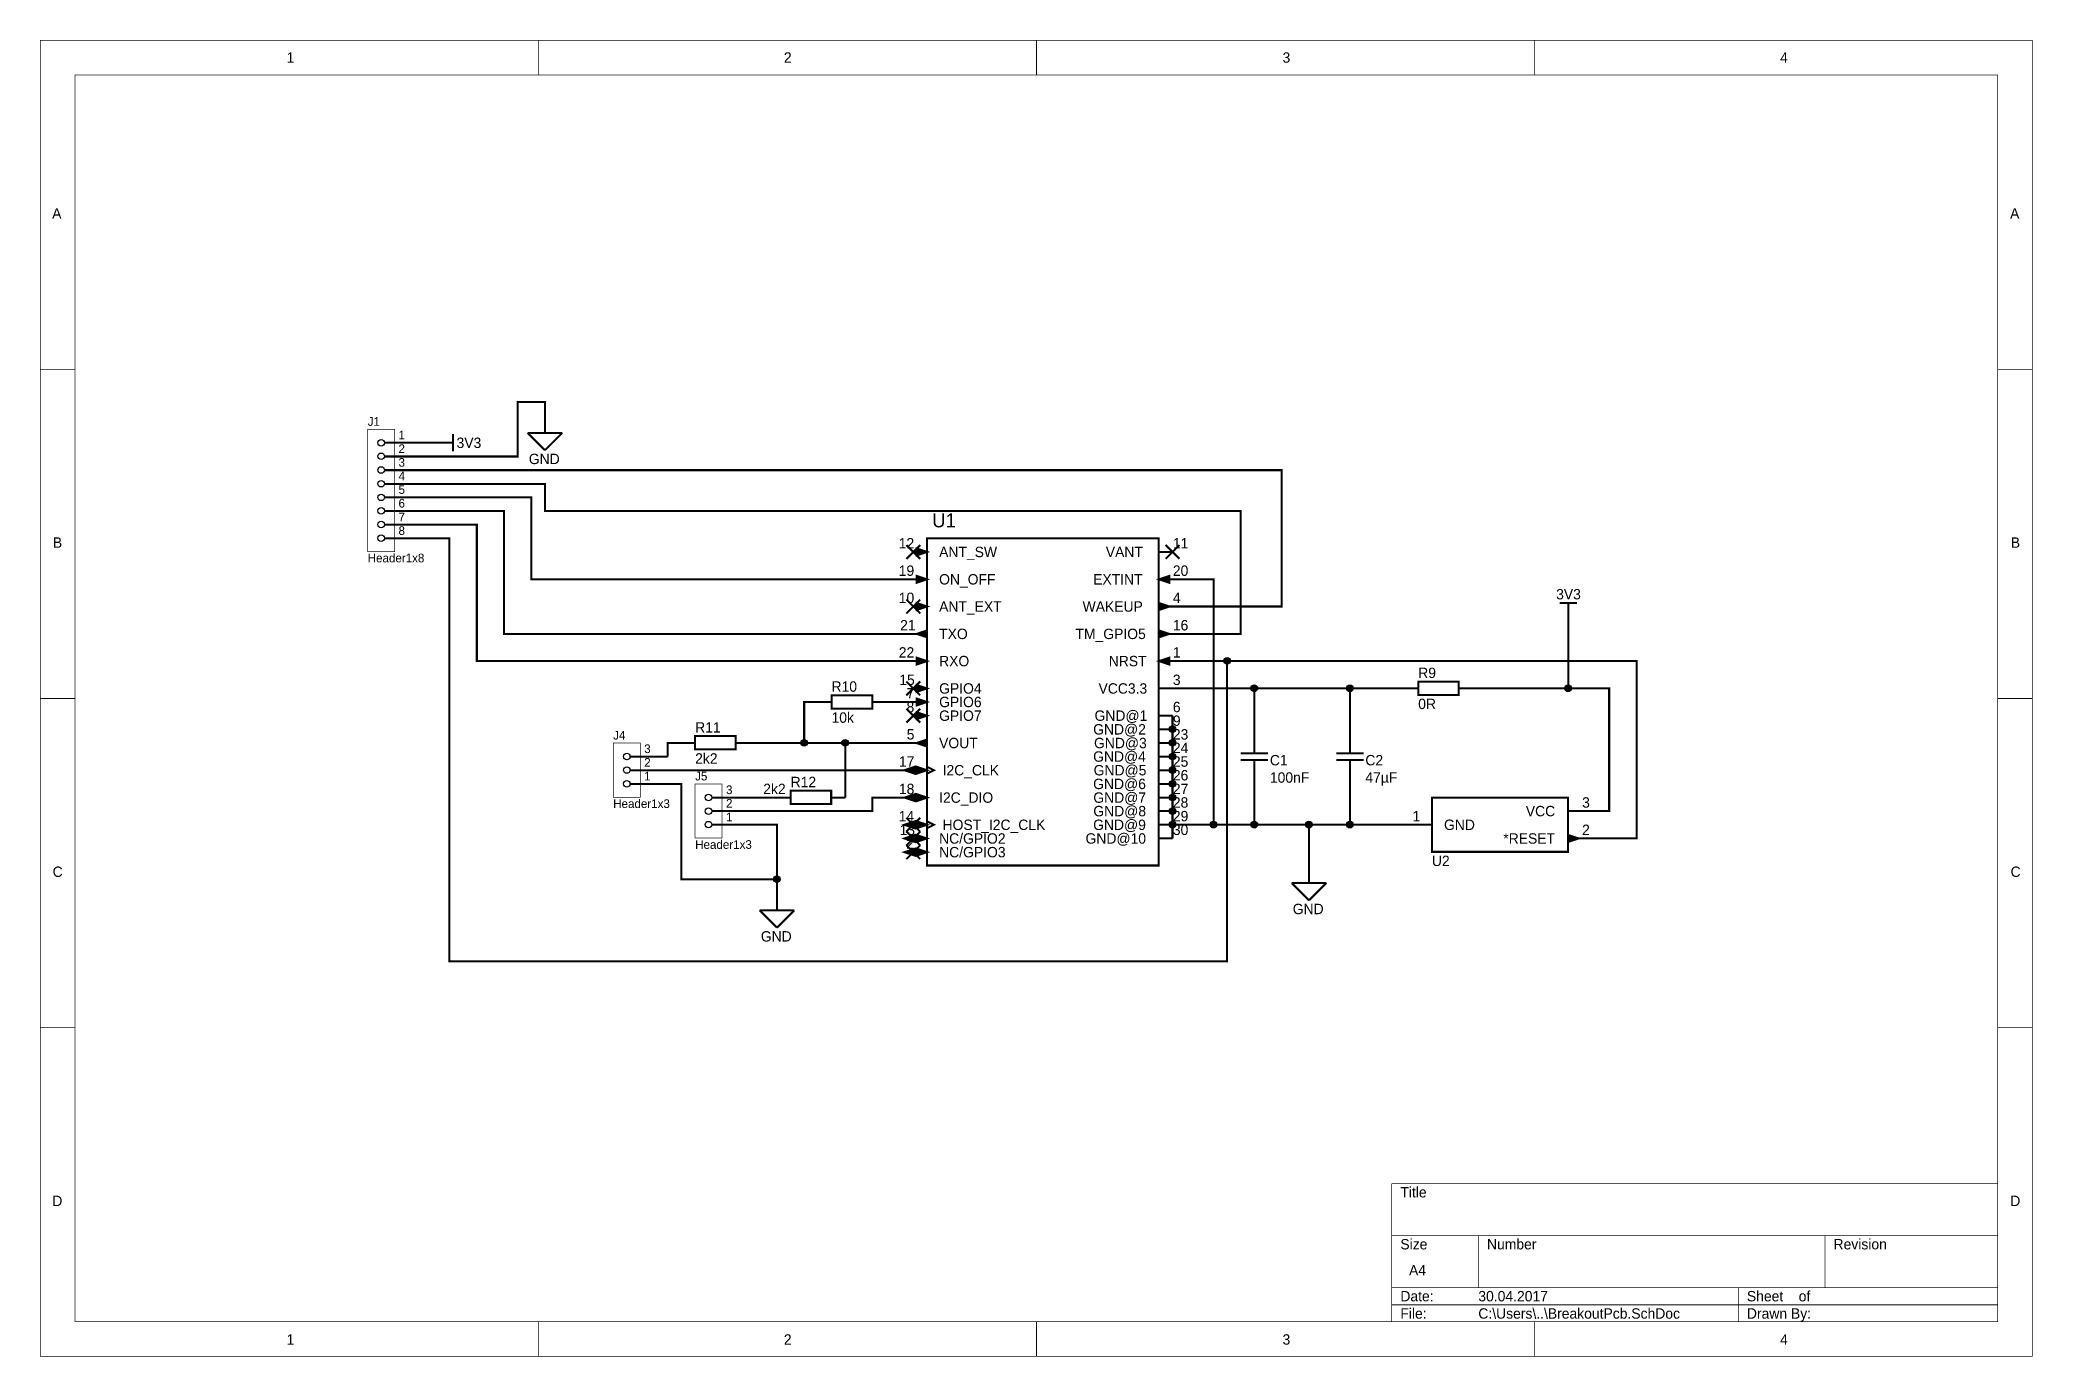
# Model space of a CAD drawing. Header units: millimetres. Extents: x 0 to 11.5, y 0 to 7.6.
import ezdxf

# ---------------------------------------------------------------- set-up
doc = ezdxf.new("R2010")
doc.units = ezdxf.units.MM
doc.header["$MEASUREMENT"] = 0
doc.layers.add('Sheet', color=255, linetype='Continuous')

msp = doc.modelspace()

# ---------------------------------------------------------------- linework, layer by layer
at = {"layer": 'Sheet'}
for points, const_width in [([(0, 7.6), (11.498, 7.6), (11.498, 0.002), (0, 0.002), (0, 7.6)], 0.0039), ([(2.875, 7.4), (2.875, 7.6)], 0.0039), ([(5.75, 7.4), (5.75, 7.6)], 0.0039), ([(8.625, 7.4), (8.625, 7.6)], 0.0039), ([(0.2, 7.4), (11.298, 7.4), (11.298, 0.202), (0.2, 0.202), (0.2, 7.4)], 0.0039), ([(0.2, 5.7), (0, 5.7)], 0.0039), ([(11.3, 5.7), (11.5, 5.7)], 0.0039), ([(2.205, 5.197), (2.756, 5.197), (2.756, 5.512), (2.913, 5.512), (2.913, 5.433)], 0.0118), ([(2.913, 5.433), (2.913, 5.333)], 0.0118), ([(1.89, 5.354), (2.046, 5.354), (2.046, 4.647), (1.89, 4.647), (1.89, 5.354)], 0.0039), ([(2.383, 5.326), (2.383, 5.226)], 0.0118), ([(2.813, 5.333), (3.013, 5.333)], 0.0118), ([(2.813, 5.333), (2.913, 5.233)], 0.0118), ([(3.013, 5.333), (2.913, 5.233)], 0.0118), ([(1.988, 5.276), (2.205, 5.276)], 0.0118), ([(1.988, 5.197), (2.205, 5.197)], 0.0118), ([(2.283, 5.276), (2.205, 5.276)], 0.0118), ([(2.283, 5.276), (2.383, 5.276)], 0.0118), ([(1.988, 5.118), (2.205, 5.118)], 0.0118), ([(2.205, 5.118), (7.165, 5.118), (7.165, 4.331), (6.535, 4.331)], 0.0118), ([(1.988, 5.039), (2.205, 5.039)], 0.0118), ([(1.988, 4.961), (2.205, 4.961)], 0.0118), ([(2.205, 5.039), (2.913, 5.039), (2.913, 4.882), (6.929, 4.882), (6.929, 4.173), (6.535, 4.173)], 0.0118), ([(2.205, 4.961), (2.835, 4.961), (2.835, 4.488), (5.039, 4.488)], 0.0118), ([(1.988, 4.882), (2.205, 4.882)], 0.0118), ([(5.039, 4.173), (2.677, 4.173), (2.677, 4.882), (2.205, 4.882)], 0.0118), ([(1.988, 4.803), (2.205, 4.803)], 0.0118), ([(1.988, 4.724), (2.205, 4.724)], 0.0118), ([(5.039, 4.016), (2.52, 4.016), (2.52, 4.803), (2.205, 4.803)], 0.0118), ([(2.205, 4.724), (2.362, 4.724), (2.362, 2.283), (6.85, 2.283), (6.85, 4.016)], 0.0118), ([(5.118, 4.724), (6.455, 4.724), (6.455, 2.836), (5.118, 2.836), (5.118, 4.724)], 0.0118), ([(4.999, 4.606), (5.079, 4.686)], 0.0118), ([(4.999, 4.686), (5.079, 4.606)], 0.0118), ([(5.118, 4.646), (5.039, 4.646)], 0.0118), ([(6.457, 4.646), (6.535, 4.646)], 0.0118), ([(6.495, 4.606), (6.575, 4.686)], 0.0118), ([(6.495, 4.686), (6.575, 4.606)], 0.0118), ([(5.118, 4.488), (5.039, 4.488)], 0.0118), ([(6.457, 4.488), (6.535, 4.488)], 0.0118), ([(6.535, 4.488), (6.772, 4.488), (6.772, 3.071)], 0.0118), ([(4.999, 4.291), (5.079, 4.371)], 0.0118), ([(4.999, 4.371), (5.079, 4.291)], 0.0118), ([(5.118, 4.331), (5.039, 4.331)], 0.0118), ([(6.457, 4.331), (6.535, 4.331)], 0.0118), ([(8.769, 4.352), (8.869, 4.352)], 0.0118), ([(8.819, 4.252), (8.819, 4.352)], 0.0118), ([(8.819, 4.252), (8.819, 3.858)], 0.0118), ([(5.118, 4.173), (5.039, 4.173)], 0.0118), ([(6.457, 4.173), (6.535, 4.173)], 0.0118), ([(5.118, 4.016), (5.039, 4.016)], 0.0118), ([(6.457, 4.016), (6.535, 4.016)], 0.0118), ([(8.898, 2.992), (9.213, 2.992), (9.213, 4.016), (6.85, 4.016), (6.535, 4.016)], 0.0118), ([(0.2, 3.8), (0, 3.8)], 0.0039), ([(4.567, 3.819), (4.802, 3.819), (4.802, 3.742), (4.567, 3.742), (4.567, 3.819)], 0.0118), ([(4.999, 3.818), (5.079, 3.898)], 0.0118), ([(4.999, 3.898), (5.079, 3.818)], 0.0118), ([(5.118, 3.858), (5.039, 3.858)], 0.0118), ([(6.457, 3.858), (6.535, 3.858)], 0.0118), ([(6.535, 3.858), (7.008, 3.858), (7.008, 3.622)], 0.0118), ([(7.008, 3.858), (7.559, 3.858), (7.559, 3.622)], 0.0118), ([(7.559, 3.858), (7.874, 3.858)], 0.0118), ([(7.953, 3.858), (7.874, 3.858)], 0.0118), ([(7.953, 3.898), (8.187, 3.898), (8.187, 3.821), (7.953, 3.821), (7.953, 3.898)], 0.0118), ([(8.189, 3.858), (8.268, 3.858)], 0.0118), ([(8.898, 3.15), (9.055, 3.15), (9.055, 3.858), (8.819, 3.858), (8.268, 3.858)], 0.0118), ([(11.3, 3.8), (11.5, 3.8)], 0.0039), ([(4.488, 3.78), (4.409, 3.78), (4.409, 3.543)], 0.0118), ([(4.567, 3.78), (4.488, 3.78)], 0.0118), ([(4.803, 3.78), (4.882, 3.78)], 0.0118), ([(5.039, 3.78), (4.882, 3.78)], 0.0118), ([(4.999, 3.661), (5.079, 3.741)], 0.0118), ([(4.999, 3.741), (5.079, 3.661)], 0.0118), ([(5.118, 3.78), (5.039, 3.78)], 0.0118), ([(5.118, 3.701), (5.039, 3.701)], 0.0118), ([(6.457, 3.701), (6.535, 3.701)], 0.0118), ([(6.535, 3.701), (6.535, 3.622), (6.535, 3.543), (6.535, 3.465), (6.535, 3.386), (6.535, 3.307), (6.535, 3.228), (6.535, 3.15), (6.535, 3.071), (6.535, 2.992)], 0.0118), ([(3.779, 3.583), (4.014, 3.583), (4.014, 3.506), (3.779, 3.506), (3.779, 3.583)], 0.0118), ([(6.457, 3.622), (6.535, 3.622)], 0.0118), ([(7.008, 3.484), (7.008, 3.622)], 0.0118), ([(7.559, 3.484), (7.559, 3.622)], 0.0118), ([(3.307, 3.543), (3.463, 3.543), (3.463, 3.23), (3.307, 3.23), (3.307, 3.543)], 0.0039), ([(3.406, 3.465), (3.622, 3.465)], 0.0118), ([(3.701, 3.543), (3.622, 3.543), (3.622, 3.465)], 0.0118), ([(3.78, 3.543), (3.701, 3.543)], 0.0118), ([(4.016, 3.543), (4.094, 3.543)], 0.0118), ([(4.094, 3.543), (4.409, 3.543), (4.646, 3.543), (5.039, 3.543)], 0.0118), ([(4.646, 3.228), (4.646, 3.543)], 0.0118), ([(5.118, 3.543), (5.039, 3.543)], 0.0118), ([(6.457, 3.543), (6.535, 3.543)], 0.0118), ([(6.457, 3.465), (6.535, 3.465)], 0.0118), ([(7.087, 3.484), (6.929, 3.484)], 0.0118), ([(7.638, 3.484), (7.48, 3.484)], 0.0118), ([(3.406, 3.386), (3.622, 3.386)], 0.0118), ([(5.039, 3.386), (3.622, 3.386)], 0.0118), ([(5.118, 3.386), (5.039, 3.386)], 0.0118), ([(5.118, 3.406), (5.158, 3.386), (5.118, 3.366)], 0.0118), ([(6.457, 3.386), (6.535, 3.386)], 0.0118), ([(6.929, 3.445), (7.087, 3.445)], 0.0118), ([(7.008, 3.445), (7.008, 3.307)], 0.0118), ([(7.48, 3.445), (7.638, 3.445)], 0.0118), ([(7.559, 3.445), (7.559, 3.307)], 0.0118), ([(3.406, 3.307), (3.622, 3.307)], 0.0118), ([(3.622, 3.307), (3.701, 3.307), (3.701, 2.756), (4.252, 2.756)], 0.0118), ([(3.779, 3.307), (3.935, 3.307), (3.935, 2.994), (3.779, 2.994), (3.779, 3.307)], 0.0039), ([(3.878, 3.228), (4.094, 3.228)], 0.0118), ([(4.252, 3.228), (4.094, 3.228)], 0.0118), ([(4.094, 3.15), (4.803, 3.15), (4.803, 3.228), (5.039, 3.228)], 0.0118), ([(4.331, 3.228), (4.252, 3.228)], 0.0118), ([(4.331, 3.268), (4.565, 3.268), (4.565, 3.191), (4.331, 3.191), (4.331, 3.268)], 0.0118), ([(4.567, 3.228), (4.646, 3.228)], 0.0118), ([(5.118, 3.228), (5.039, 3.228)], 0.0118), ([(6.457, 3.307), (6.535, 3.307)], 0.0118), ([(6.457, 3.228), (6.535, 3.228)], 0.0118), ([(6.535, 3.071), (6.772, 3.071), (7.008, 3.071), (7.008, 3.307)], 0.0118), ([(7.008, 3.071), (7.323, 3.071), (7.559, 3.071), (7.559, 3.307), (7.559, 3.307)], 0.0118), ([(8.032, 3.228), (8.817, 3.228), (8.817, 2.915), (8.032, 2.915), (8.032, 3.228)], 0.0118), ([(3.878, 3.15), (4.094, 3.15)], 0.0118), ([(4.999, 3.031), (5.079, 3.111)], 0.0118), ([(4.999, 3.111), (5.079, 3.031)], 0.0118), ([(6.457, 3.15), (6.535, 3.15)], 0.0118), ([(8.819, 3.15), (8.898, 3.15)], 0.0118), ([(3.878, 3.071), (4.094, 3.071)], 0.0118), ([(4.252, 2.677), (4.252, 2.756), (4.252, 3.071), (4.094, 3.071)], 0.0118), ([(4.999, 2.952), (5.079, 3.032)], 0.0118), ([(4.999, 3.032), (5.079, 2.952)], 0.0118), ([(5.118, 3.071), (5.039, 3.071)], 0.0118), ([(5.118, 2.992), (5.039, 2.992)], 0.0118), ([(5.118, 3.091), (5.158, 3.071), (5.118, 3.051)], 0.0118), ([(6.457, 3.071), (6.535, 3.071)], 0.0118), ([(6.457, 2.992), (6.535, 2.992)], 0.0118), ([(7.323, 2.835), (7.323, 3.071)], 0.0118), ([(7.559, 3.071), (7.953, 3.071)], 0.0118), ([(8.032, 3.071), (7.953, 3.071)], 0.0118), ([(8.819, 2.992), (8.898, 2.992)], 0.0118), ([(4.999, 2.873), (5.079, 2.953)], 0.0118), ([(4.999, 2.953), (5.079, 2.873)], 0.0118), ([(5.118, 2.913), (5.039, 2.913)], 0.0118), ([(7.323, 2.835), (7.323, 2.735)], 0.0118), ([(4.252, 2.677), (4.252, 2.577)], 0.0118), ([(7.223, 2.735), (7.423, 2.735)], 0.0118), ([(7.223, 2.735), (7.323, 2.635)], 0.0118), ([(7.423, 2.735), (7.323, 2.635)], 0.0118), ([(4.152, 2.577), (4.352, 2.577)], 0.0118), ([(4.152, 2.577), (4.252, 2.477)], 0.0118), ([(4.352, 2.577), (4.252, 2.477)], 0.0118), ([(0.2, 1.9), (0, 1.9)], 0.0039), ([(11.3, 1.9), (11.5, 1.9)], 0.0039), ([(7.8, 1), (11.3, 1)], 0.0039), ([(7.8, 0.2), (7.8, 1)], 0.0039), ([(7.8, 0.7), (11.3, 0.7)], 0.0039), ([(8.3, 0.4), (8.3, 0.7)], 0.0039), ([(10.3, 0.4), (10.3, 0.7)], 0.0039), ([(7.8, 0.4), (11.3, 0.4)], 0.0039), ([(9.8, 0.2), (9.8, 0.4)], 0.0039), ([(7.8, 0.3), (11.3, 0.3)], 0.0039), ([(2.875, 0.2), (2.875, 0)], 0.0039), ([(5.75, 0.2), (5.75, 0)], 0.0039), ([(8.625, 0.2), (8.625, 0)], 0.0039)]:
    msp.add_lwpolyline(points, dxfattribs=dict(at, const_width=const_width))
at = {"layer": 'Sheet', "const_width": 0.0118}
for points in [[(5.118, 4.646), (5.058, 4.626), (5.058, 4.666), (5.118, 4.646)], [(5.058, 4.666), (5.118, 4.646), (5.058, 4.626), (5.058, 4.666)], [(5.118, 4.488), (5.058, 4.468), (5.058, 4.508), (5.118, 4.488)], [(5.058, 4.508), (5.118, 4.488), (5.058, 4.468), (5.058, 4.508)], [(6.517, 4.468), (6.457, 4.488), (6.517, 4.508), (6.517, 4.468)], [(6.517, 4.508), (6.457, 4.488), (6.517, 4.468), (6.517, 4.508)], [(5.118, 4.331), (5.058, 4.311), (5.058, 4.351), (5.118, 4.331)], [(5.058, 4.351), (5.118, 4.331), (5.058, 4.311), (5.058, 4.351)], [(6.517, 4.331), (6.457, 4.311), (6.457, 4.351), (6.517, 4.331)], [(6.517, 4.331), (6.457, 4.351), (6.457, 4.311), (6.517, 4.331)], [(5.118, 4.153), (5.058, 4.173), (5.118, 4.193), (5.118, 4.153)], [(5.058, 4.173), (5.118, 4.193), (5.118, 4.153), (5.058, 4.173)], [(6.517, 4.173), (6.457, 4.153), (6.457, 4.193), (6.517, 4.173)], [(6.517, 4.173), (6.457, 4.193), (6.457, 4.153), (6.517, 4.173)], [(5.118, 4.016), (5.058, 3.996), (5.058, 4.036), (5.118, 4.016)], [(5.058, 4.036), (5.118, 4.016), (5.058, 3.996), (5.058, 4.036)], [(6.517, 3.996), (6.457, 4.016), (6.517, 4.036), (6.517, 3.996)], [(6.517, 4.036), (6.457, 4.016), (6.517, 3.996), (6.517, 4.036)], [(5.118, 3.858), (5.058, 3.838), (5.058, 3.878), (5.118, 3.858)], [(5.058, 3.878), (5.118, 3.858), (5.058, 3.838), (5.058, 3.878)], [(5.118, 3.78), (5.058, 3.76), (5.058, 3.8), (5.118, 3.78)], [(5.058, 3.8), (5.118, 3.78), (5.058, 3.76), (5.058, 3.8)], [(5.118, 3.701), (5.058, 3.681), (5.058, 3.721), (5.118, 3.701)], [(5.058, 3.721), (5.118, 3.701), (5.058, 3.681), (5.058, 3.721)], [(5.118, 3.523), (5.058, 3.543), (5.118, 3.563), (5.118, 3.523)], [(5.058, 3.543), (5.118, 3.563), (5.118, 3.523), (5.058, 3.543)], [(5.048, 3.366), (4.988, 3.386), (5.048, 3.406), (5.048, 3.366)], [(5.048, 3.406), (5.048, 3.366), (4.988, 3.386), (5.048, 3.406)], [(5.118, 3.386), (5.058, 3.366), (5.058, 3.406), (5.118, 3.386)], [(5.058, 3.406), (5.118, 3.386), (5.058, 3.366), (5.058, 3.406)], [(5.048, 3.208), (4.988, 3.228), (5.048, 3.248), (5.048, 3.208)], [(5.048, 3.248), (5.048, 3.208), (4.988, 3.228), (5.048, 3.248)], [(5.118, 3.228), (5.058, 3.208), (5.058, 3.248), (5.118, 3.228)], [(5.058, 3.248), (5.118, 3.228), (5.058, 3.208), (5.058, 3.248)], [(5.048, 3.051), (4.988, 3.071), (5.048, 3.091), (5.048, 3.051)], [(5.048, 3.091), (5.048, 3.051), (4.988, 3.071), (5.048, 3.091)], [(5.048, 2.972), (4.988, 2.992), (5.048, 3.012), (5.048, 2.972)], [(5.048, 3.012), (5.048, 2.972), (4.988, 2.992), (5.048, 3.012)], [(5.118, 3.071), (5.058, 3.051), (5.058, 3.091), (5.118, 3.071)], [(5.058, 3.091), (5.118, 3.071), (5.058, 3.051), (5.058, 3.091)], [(5.118, 2.992), (5.058, 2.972), (5.058, 3.012), (5.118, 2.992)], [(5.058, 3.012), (5.118, 2.992), (5.058, 2.972), (5.058, 3.012)], [(8.879, 2.992), (8.819, 2.972), (8.819, 3.012), (8.879, 2.992)], [(8.879, 2.992), (8.819, 3.012), (8.819, 2.972), (8.879, 2.992)], [(5.048, 2.893), (4.988, 2.913), (5.048, 2.933), (5.048, 2.893)], [(5.048, 2.933), (5.048, 2.893), (4.988, 2.913), (5.048, 2.933)], [(5.118, 2.913), (5.058, 2.893), (5.058, 2.933), (5.118, 2.913)], [(5.058, 2.933), (5.118, 2.913), (5.058, 2.893), (5.058, 2.933)]]:
    msp.add_lwpolyline(points, close=True, dxfattribs=at)
at = {"layer": 'Sheet', "const_width": 0.02}
for points in [[(6.84, 4.016, 1), (6.86, 4.016, 1)], [(6.998, 3.858, 1), (7.018, 3.858, 1)], [(7.549, 3.858, 1), (7.569, 3.858, 1)], [(8.809, 3.858, 1), (8.829, 3.858, 1)], [(6.525, 3.622, 1), (6.545, 3.622, 1)], [(4.399, 3.543, 1), (4.419, 3.543, 1)], [(4.636, 3.543, 1), (4.656, 3.543, 1)], [(6.525, 3.543, 1), (6.545, 3.543, 1)], [(6.525, 3.465, 1), (6.545, 3.465, 1)], [(6.525, 3.386, 1), (6.545, 3.386, 1)], [(6.525, 3.307, 1), (6.545, 3.307, 1)], [(6.525, 3.228, 1), (6.545, 3.228, 1)], [(6.525, 3.15, 1), (6.545, 3.15, 1)], [(6.525, 3.071, 1), (6.545, 3.071, 1)], [(6.762, 3.071, 1), (6.782, 3.071, 1)], [(6.998, 3.071, 1), (7.018, 3.071, 1)], [(7.313, 3.071, 1), (7.333, 3.071, 1)], [(7.549, 3.071, 1), (7.569, 3.071, 1)], [(4.242, 2.756, 1), (4.262, 2.756, 1)]]:
    msp.add_lwpolyline(points, format="xyb", close=True, dxfattribs=at)
at = {"layer": 'Sheet'}
for centre, major_axis, ratio in [((1.968, 5.276), (0.0189, 0), 0.997318), ((1.968, 5.198), (0, 0.0189), 0.99992), ((1.968, 5.119), (0.0189, 0), 0.997318), ((1.968, 5.04), (0, 0.0189), 0.99992), ((1.968, 4.961), (0, 0.0189), 0.99992), ((1.968, 4.883), (0, 0.0189), 0.999926), ((1.968, 4.804), (0, 0.0189), 0.99992), ((1.968, 4.725), (0.0189, 0), 0.997318), ((6.85, 4.017), (0, 0.0192), 0.999937), ((6.85, 4.017), (0, 0.0192), 0.999937), ((6.85, 4.017), (0, 0.0192), 0.999937), ((6.85, 4.017), (0, 0.0192), 0.999937), ((7.007, 3.859), (0, 0.0192), 0.999927), ((7.007, 3.859), (0, 0.0192), 0.999927), ((7.007, 3.859), (0, 0.0192), 0.999927), ((7.007, 3.859), (0, 0.0192), 0.999927), ((7.558, 3.859), (0, 0.0192), 0.999927), ((7.558, 3.859), (0, 0.0192), 0.999927), ((7.558, 3.859), (0, 0.0192), 0.999927), ((7.558, 3.859), (0, 0.0192), 0.999927), ((8.818, 3.859), (0, 0.0192), 0.999927), ((8.818, 3.859), (0, 0.0192), 0.999927), ((8.818, 3.859), (0, 0.0192), 0.999927), ((8.818, 3.859), (0, 0.0192), 0.999927), ((6.535, 3.623), (0, 0.0192), 0.999927), ((6.535, 3.623), (0, 0.0192), 0.999927), ((6.535, 3.623), (0, 0.0192), 0.999927), ((6.535, 3.623), (0, 0.0192), 0.999927), ((6.535, 3.623), (0, 0.0192), 0.999927), ((3.385, 3.465), (0, 0.0189), 0.999926), ((4.409, 3.544), (0.0192, 0), 0.997351), ((4.409, 3.544), (0.0192, 0), 0.997351), ((4.409, 3.544), (0.0192, 0), 0.997351), ((4.409, 3.544), (0.0192, 0), 0.997351), ((4.645, 3.544), (0, 0.0191), 0.999927), ((4.645, 3.544), (0, 0.0191), 0.999927), ((4.645, 3.544), (0, 0.0191), 0.999927), ((4.645, 3.544), (0, 0.0191), 0.999927), ((6.535, 3.544), (0.0192, 0), 0.997351), ((6.535, 3.544), (0.0192, 0), 0.997351), ((6.535, 3.544), (0.0192, 0), 0.997351), ((6.535, 3.544), (0.0192, 0), 0.997351), ((6.535, 3.544), (0.0192, 0), 0.997351), ((6.535, 3.465), (0, 0.0192), 0.999927), ((6.535, 3.465), (0, 0.0192), 0.999927), ((6.535, 3.465), (0, 0.0192), 0.999927), ((6.535, 3.465), (0, 0.0192), 0.999927), ((6.535, 3.465), (0, 0.0192), 0.999927), ((3.385, 3.387), (0.0189, 0), 0.997307), ((6.535, 3.387), (0.0192, 0), 0.997362), ((6.535, 3.387), (0.0192, 0), 0.997362), ((6.535, 3.387), (0.0192, 0), 0.997362), ((6.535, 3.387), (0.0192, 0), 0.997362), ((6.535, 3.387), (0.0192, 0), 0.997362), ((3.385, 3.308), (0, 0.0189), 0.999926), ((3.857, 3.229), (0, 0.0189), 0.999915), ((6.535, 3.308), (0, 0.0192), 0.999917), ((6.535, 3.308), (0, 0.0192), 0.999917), ((6.535, 3.308), (0, 0.0192), 0.999917), ((6.535, 3.308), (0, 0.0192), 0.999917), ((6.535, 3.308), (0, 0.0192), 0.999917), ((6.535, 3.229), (0, 0.0192), 0.999917), ((6.535, 3.229), (0, 0.0192), 0.999917), ((6.535, 3.229), (0, 0.0192), 0.999917), ((6.535, 3.229), (0, 0.0192), 0.999917), ((6.535, 3.229), (0, 0.0192), 0.999917), ((3.857, 3.15), (0, 0.0189), 0.999926), ((6.535, 3.15), (0, 0.0192), 0.999927), ((6.535, 3.15), (0, 0.0192), 0.999927), ((6.535, 3.15), (0, 0.0192), 0.999927), ((6.535, 3.15), (0, 0.0192), 0.999927), ((6.535, 3.15), (0, 0.0192), 0.999927), ((3.857, 3.072), (0, 0.0189), 0.999926), ((6.535, 3.072), (0, 0.0192), 0.999927), ((6.535, 3.072), (0, 0.0192), 0.999927), ((6.535, 3.072), (0, 0.0192), 0.999927), ((6.535, 3.072), (0, 0.0192), 0.999927), ((6.535, 3.072), (0, 0.0192), 0.999927), ((6.535, 3.072), (0, 0.0192), 0.999927), ((6.535, 3.072), (0, 0.0192), 0.999927), ((6.771, 3.072), (0, 0.0192), 0.999917), ((6.771, 3.072), (0, 0.0192), 0.999917), ((6.771, 3.072), (0, 0.0192), 0.999917), ((6.771, 3.072), (0, 0.0192), 0.999917), ((7.007, 3.072), (0, 0.0192), 0.999937), ((7.007, 3.072), (0, 0.0192), 0.999937), ((7.007, 3.072), (0, 0.0192), 0.999937), ((7.007, 3.072), (0, 0.0192), 0.999937), ((7.322, 3.072), (0, 0.0192), 0.997205), ((7.322, 3.072), (0, 0.0192), 0.997205), ((7.322, 3.072), (0, 0.0192), 0.997205), ((7.322, 3.072), (0, 0.0192), 0.997205), ((7.558, 3.072), (0, 0.0192), 0.999937), ((7.558, 3.072), (0, 0.0192), 0.999937), ((7.558, 3.072), (0, 0.0192), 0.999937), ((7.558, 3.072), (0, 0.0192), 0.999937), ((4.251, 2.757), (0, 0.0192), 0.999927), ((4.251, 2.757), (0, 0.0192), 0.999927), ((4.251, 2.757), (0, 0.0192), 0.999927), ((4.251, 2.757), (0, 0.0192), 0.999927)]:
    msp.add_ellipse(centre, major_axis=major_axis, ratio=ratio, dxfattribs=at)
for points in [[(5.056, 4.623), (5.124, 4.646), (5.056, 4.668)], [(5.056, 4.465), (5.124, 4.488), (5.056, 4.511)], [(6.519, 4.511), (6.451, 4.488), (6.519, 4.465)], [(5.056, 4.308), (5.124, 4.331), (5.056, 4.353)], [(6.455, 4.308), (6.523, 4.331), (6.455, 4.353)], [(5.12, 4.196), (5.052, 4.173), (5.12, 4.151)], [(6.455, 4.151), (6.523, 4.173), (6.455, 4.196)], [(5.056, 3.993), (5.124, 4.016), (5.056, 4.038)], [(6.519, 4.038), (6.451, 4.016), (6.519, 3.993)], [(5.056, 3.836), (5.124, 3.858), (5.056, 3.881)], [(5.056, 3.757), (5.124, 3.78), (5.056, 3.802)], [(5.056, 3.678), (5.124, 3.701), (5.056, 3.723)], [(5.12, 3.566), (5.052, 3.543), (5.12, 3.521)], [(5.05, 3.409), (4.982, 3.386), (5.05, 3.363)], [(5.056, 3.363), (5.124, 3.386), (5.056, 3.409)], [(5.05, 3.251), (4.982, 3.228), (5.05, 3.206)], [(5.056, 3.206), (5.124, 3.228), (5.056, 3.251)], [(5.05, 3.094), (4.982, 3.071), (5.05, 3.048)], [(5.05, 3.015), (4.982, 2.992), (5.05, 2.969)], [(5.056, 3.048), (5.124, 3.071), (5.056, 3.094)], [(5.056, 2.969), (5.124, 2.992), (5.056, 3.015)], [(8.817, 2.969), (8.885, 2.992), (8.817, 3.015)], [(5.05, 2.936), (4.982, 2.913), (5.05, 2.891)], [(5.056, 2.891), (5.124, 2.913), (5.056, 2.936)]]:
    msp.add_solid(points, dxfattribs=at)

# ---------------------------------------------------------------- texts
for s, height, p in [('1', 0.06, (1.422, 7.47)), ('2', 0.06, (4.292, 7.47)), ('3', 0.06, (7.17, 7.47)), ('4', 0.06, (10.042, 7.47)), ('A', 0.06, (0.069, 6.57)), ('A', 0.06, (11.369, 6.57)), ('J1', 0.05, (1.89, 5.374)), ('1', 0.05, (2.068, 5.296)), ('3V3', 0.06, (2.403, 5.246)), ('3', 0.05, (2.068, 5.138)), ('2', 0.05, (2.068, 5.217)), ('GND', 0.06, (2.82, 5.153)), ('4', 0.05, (2.068, 5.059)), ('5', 0.05, (2.068, 4.981)), ('6', 0.05, (2.068, 4.902)), ('7', 0.05, (2.068, 4.823)), ('U1', 0.08, (5.148, 4.788)), ('B', 0.06, (0.073, 4.67)), ('8', 0.05, (2.068, 4.744)), ('12', 0.06, (4.955, 4.666)), ('11', 0.06, (6.537, 4.666)), ('B', 0.06, (11.373, 4.67)), ('Header1x8', 0.05, (1.89, 4.586)), ('ANT_SW', 0.06, (5.188, 4.616)), ('VANT', 0.06, (6.15, 4.616)), ('19', 0.06, (4.955, 4.508)), ('ON_OFF', 0.06, (5.188, 4.458)), ('EXTINT', 0.06, (6.077, 4.458)), ('20', 0.06, (6.537, 4.508)), ('10', 0.06, (4.955, 4.351)), ('4', 0.06, (6.537, 4.351)), ('3V3', 0.06, (8.749, 4.372)), ('ANT_EXT', 0.06, (5.188, 4.301)), ('WAKEUP', 0.06, (6.016, 4.301)), ('21', 0.06, (4.963, 4.193)), ('TXO', 0.06, (5.188, 4.143)), ('TM_GPIO5', 0.06, (5.975, 4.143)), ('16', 0.06, (6.537, 4.193)), ('22', 0.06, (4.955, 4.036)), ('RXO', 0.06, (5.188, 3.986)), ('NRST', 0.06, (6.167, 3.986)), ('1', 0.06, (6.537, 4.036)), ('15', 0.06, (4.958, 3.878)), ('3', 0.06, (6.537, 3.878)), ('R9', 0.06, (7.953, 3.918)), ('R10', 0.06, (4.567, 3.839)), ('7', 0.06, (5, 3.8)), ('GPIO4', 0.06, (5.188, 3.828)), ('GPIO6', 0.06, (5.188, 3.75)), ('VCC3.3', 0.06, (6.108, 3.828)), ('0R', 0.06, (7.953, 3.739)), ('10k', 0.06, (4.567, 3.66)), ('8', 0.06, (5, 3.721)), ('GPIO7', 0.06, (5.188, 3.671)), ('GND@1', 0.06, (6.085, 3.671)), ('9', 0.06, (6.537, 3.642)), ('6', 0.06, (6.537, 3.721)), ('J4', 0.05, (3.307, 3.563)), ('R11', 0.06, (3.78, 3.603)), ('5', 0.06, (5.001, 3.563)), ('VOUT', 0.06, (5.188, 3.513)), ('GND@2', 0.06, (6.077, 3.592)), ('GND@3', 0.06, (6.082, 3.513)), ('23', 0.06, (6.537, 3.563)), ('3', 0.05, (3.486, 3.485)), ('2', 0.05, (3.486, 3.406)), ('2k2', 0.06, (3.78, 3.424)), ('17', 0.06, (4.956, 3.406)), ('GND@4', 0.06, (6.077, 3.435)), ('24', 0.06, (6.537, 3.485)), ('25', 0.06, (6.537, 3.406)), ('C1', 0.06, (7.097, 3.414)), ('C2', 0.06, (7.648, 3.414)), ('1', 0.05, (3.486, 3.327)), ('J5', 0.05, (3.78, 3.327)), ('R12', 0.06, (4.331, 3.288)), ('I2C_CLK', 0.06, (5.208, 3.356)), ('GND@6', 0.06, (6.077, 3.277)), ('GND@5', 0.06, (6.08, 3.356)), ('26', 0.06, (6.537, 3.327)), ('100nF', 0.06, (7.097, 3.314)), ('47µF', 0.06, (7.648, 3.314)), ('3', 0.05, (3.958, 3.248)), ('2k2', 0.06, (4.173, 3.248)), ('18', 0.06, (4.956, 3.248)), ('I2C_DIO', 0.06, (5.188, 3.198)), ('GND@7', 0.06, (6.078, 3.198)), ('27', 0.06, (6.537, 3.248)), ('28', 0.06, (6.537, 3.17)), ('3', 0.06, (8.899, 3.17)), ('Header1x3', 0.05, (3.307, 3.168)), ('2', 0.05, (3.958, 3.17)), ('1', 0.05, (3.958, 3.091)), ('14', 0.06, (4.955, 3.091)), ('GND@8', 0.06, (6.078, 3.12)), ('29', 0.06, (6.537, 3.091)), ('1', 0.06, (7.92, 3.091)), ('VCC', 0.06, (8.574, 3.12)), ('13', 0.06, (4.96, 3.012)), ('2', 0.06, (4.998, 2.933)), ('NC/GPIO2', 0.06, (5.188, 2.962)), ('HOST_I2C_CLK', 0.06, (5.208, 3.041)), ('GND@10', 0.06, (6.033, 2.962)), ('GND@9', 0.06, (6.077, 3.041)), ('30', 0.06, (6.537, 3.012)), ('GND', 0.06, (8.102, 3.041)), ('*RESET', 0.06, (8.444, 2.962)), ('2', 0.06, (8.899, 3.012)), ('Header1x3', 0.05, (3.78, 2.932)), ('NC/GPIO3', 0.06, (5.188, 2.883)), ('U2', 0.06, (8.032, 2.833)), ('C', 0.06, (0.072, 2.77)), ('C', 0.06, (11.372, 2.77)), ('GND', 0.06, (7.229, 2.555)), ('GND', 0.06, (4.159, 2.397)), ('D', 0.06, (0.07, 0.87)), ('Title', 0.06, (7.85, 0.92)), ('D', 0.06, (11.37, 0.87)), ('Size', 0.06, (7.85, 0.62)), ('Number', 0.06, (8.35, 0.62)), ('Revision', 0.06, (10.35, 0.62)), ('A4', 0.06, (7.9, 0.47)), ('Date:', 0.06, (7.85, 0.32)), ('30.04.2017', 0.06, (8.3, 0.32)), ('Sheet    of', 0.06, (9.85, 0.32)), ('File:', 0.06, (7.85, 0.22)), ('C:\\Users\\..\\BreakoutPcb.SchDoc', 0.06, (8.3, 0.22)), ('Drawn By:', 0.06, (9.85, 0.22)), ('1', 0.06, (1.422, 0.07)), ('2', 0.06, (4.292, 0.07)), ('3', 0.06, (7.17, 0.07)), ('4', 0.06, (10.042, 0.07))]:
    msp.add_text(s, height=height, dxfattribs=at).set_placement(p)

doc.saveas('drawing.dxf')
